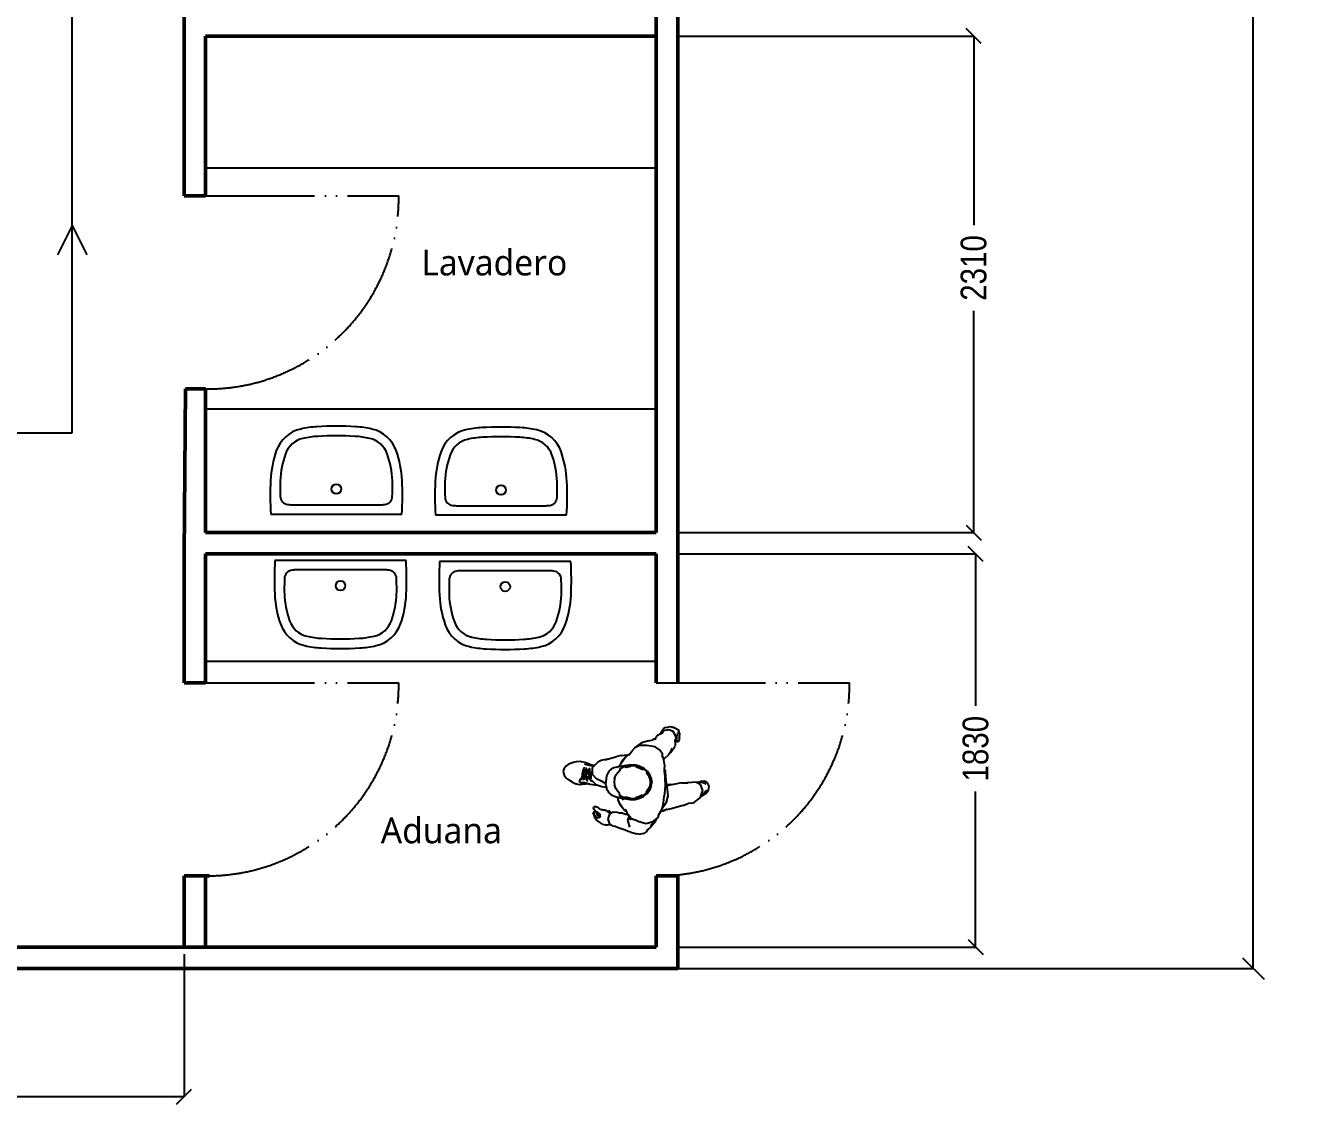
# Model space of a CAD drawing. Header units: millimetres. Extents: x -9564 to 100156, y -26854 to 24346.
# Drawn here: x 69926 to 75844, y -26268 to -21196 of the extents above; entities that cross this region are included whole.
import ezdxf

# ---------------------------------------------------------------- set-up
doc = ezdxf.new("R2010")
doc.units = ezdxf.units.MM
doc.header["$LTSCALE"] = 100
doc.linetypes.add('DIVIDEX2', pattern=[6.604, 5.08, -0.508, 0, -0.508, 0, -0.508])
for name, color, linetype in [('Cotas secundarias', 41, 'Continuous'), ('Flujo proceso', 4, 'Continuous'), ('Muebles', 112, 'Continuous'), ('Personal', 171, 'Continuous'), ('Puertas', 43, 'DIVIDEX2'), ('rotulo', 211, 'Continuous')]:
    doc.layers.add(name, color=color, linetype=linetype)
doc.layers.add('Paredes', color=7, linetype='Continuous', lineweight=50)
doc.styles.add('OpenSans', font='OpenSans-Regular.ttf')
doc.styles.add('OpenSansCondensed-Light', font='OpenSansCondensed-Light.ttf')
doc.dimstyles.new('Cotas Mateo', dxfattribs={"dimtxt": 120, "dimasz": 70, "dimexe": 0.375, "dimexo": 0.125, "dimgap": 0.1, "dimtad": 1, "dimdec": 0, "dimzin": 12, "dimdsep": 46, "dimtxsty": 'OpenSansCondensed-Light', "dimblk": 'OBLIQUE', "dimcen": 2.5, "dimazin": 3, "dimtfac": 0.5, "dimtdec": 0, "dimtmove": 2, "dimatfit": 3, "dimarcsym": 0})
doc.dimstyles.new('Cotas Mateo 2', dxfattribs={"dimtxt": 300, "dimasz": 100, "dimexe": 0.375, "dimexo": 0.125, "dimgap": 0.1, "dimtad": 1, "dimzin": 12, "dimdsep": 46, "dimtxsty": 'OpenSansCondensed-Light', "dimblk": 'OBLIQUE', "dimcen": 2.5, "dimazin": 3, "dimtfac": 0.5, "dimtmove": 2, "dimatfit": 3, "dimarcsym": 0})

# ---------------------------------------------------------------- blocks, each defined once
blk = doc.blocks.new('_OBLIQUE')
at = {"color": 0, "linetype": 'ByBlock'}
blk.add_line((-0.5, -0.5), (0.5, 0.5), dxfattribs=at)
blk = doc.blocks.new('*D140')
at = {"layer": 'Cotas secundarias', "color": 0, "lineweight": -2, "transparency": 16777216}
for p, q in [((72965.6, 147.6), (75647.2, 147.6)), ((75646.8, 147.6), (75646.8, -11509.1)), ((75646.8, -25591.4), (75646.8, -12852.2)), ((72965.6, -25591.4), (75647.2, -25591.4))]:
    blk.add_line(p, q, dxfattribs=at)
at = {"layer": 'Defpoints', "color": 0, "transparency": 16777216}
for p in [(72965.5, 147.6), (72965.5, -25591.4), (75646.8, -25591.4)]:
    blk.add_point(p, dxfattribs=at)
at = {"layer": 'Cotas secundarias', "color": 0, "lineweight": -2, "transparency": 16777216, "xscale": 100, "yscale": 100, "zscale": 100}
for p, rotation in [((75646.8, 147.6), 90), ((75646.8, -25591.4), 270)]:
    blk.add_blockref('_OBLIQUE', p, dxfattribs=dict(at, rotation=rotation))
at = {"layer": 'Cotas secundarias', "color": 0, "transparency": 16777216, "insert": (75646.8, -12180.7), "char_height": 300, "attachment_point": 5, "rotation": 90, "style": 'OpenSansCondensed-Light'}
blk.add_mtext('25738', dxfattribs=at)
blk = doc.blocks.new('*D144')
at = {"layer": 'Cotas secundarias', "color": 0, "lineweight": -2, "transparency": 16777216}
for p, q in [((72965.6, -23659.8), (74353.3, -23659.8)), ((74353, -23659.8), (74353, -24367.2)), ((74353, -25491.4), (74353, -24767.4)), ((72965.6, -25491.4), (74353.3, -25491.4))]:
    blk.add_line(p, q, dxfattribs=at)
at = {"layer": 'Defpoints', "color": 0, "transparency": 16777216}
for p in [(72965.5, -23659.8), (74353, -23659.8), (72965.5, -25491.4)]:
    blk.add_point(p, dxfattribs=at)
at = {"layer": 'Cotas secundarias', "color": 0, "lineweight": -2, "transparency": 16777216, "xscale": 70, "yscale": 70, "zscale": 70}
for p, rotation in [((74353, -23659.8), 90), ((74353, -25491.4), 270)]:
    blk.add_blockref('_OBLIQUE', p, dxfattribs=dict(at, rotation=rotation))
at = {"layer": 'Cotas secundarias', "color": 0, "transparency": 16777216, "insert": (74353, -24567.3), "char_height": 120, "attachment_point": 5, "rotation": 90, "style": 'OpenSansCondensed-Light'}
blk.add_mtext('1830', dxfattribs=at)
blk = doc.blocks.new('*D145')
at = {"layer": 'Cotas secundarias', "color": 0, "lineweight": -2, "transparency": 16777216}
for p, q in [((72965.6, -21246.4), (74344.5, -21246.4)), ((74344.2, -21246.4), (74344.2, -22126.8)), ((74344.2, -23559.8), (74344.2, -22527)), ((72965.6, -23559.8), (74344.5, -23559.8))]:
    blk.add_line(p, q, dxfattribs=at)
at = {"layer": 'Defpoints', "color": 0, "transparency": 16777216}
for p in [(72965.5, -21246.4), (74344.2, -21246.4), (72965.5, -23559.8)]:
    blk.add_point(p, dxfattribs=at)
at = {"layer": 'Cotas secundarias', "color": 0, "lineweight": -2, "transparency": 16777216, "xscale": 70, "yscale": 70, "zscale": 70}
for p, rotation in [((74344.2, -21246.4), 90), ((74344.2, -23559.8), 270)]:
    blk.add_blockref('_OBLIQUE', p, dxfattribs=dict(at, rotation=rotation))
at = {"layer": 'Cotas secundarias', "color": 0, "transparency": 16777216, "insert": (74344.2, -22326.9), "char_height": 120, "attachment_point": 5, "rotation": 90, "style": 'OpenSansCondensed-Light'}
blk.add_mtext('2310', dxfattribs=at)
blk = doc.blocks.new('*D159')
at = {"layer": 'Cotas secundarias', "color": 0, "lineweight": -2, "transparency": 16777216}
for p, q in [((64053.1, -25524.4), (64053.1, -26189.4)), ((70665.5, -25524.4), (70665.5, -26189.4)), ((64053.1, -26189.1), (67068.3, -26189.1)), ((70665.5, -26189.1), (67468.5, -26189.1))]:
    blk.add_line(p, q, dxfattribs=at)
at = {"layer": 'Defpoints', "color": 0, "transparency": 16777216}
for p in [(64053.1, -25524.3), (70665.5, -25524.3), (70665.5, -26189.1)]:
    blk.add_point(p, dxfattribs=at)
at = {"layer": 'Cotas secundarias', "color": 0, "lineweight": -2, "transparency": 16777216, "xscale": 70, "yscale": 70, "zscale": 70, "rotation": 180}
blk.add_blockref('_OBLIQUE', (64053.1, -26189.1), dxfattribs=at)
at = {"layer": 'Cotas secundarias', "color": 0, "lineweight": -2, "transparency": 16777216, "xscale": 70, "yscale": 70, "zscale": 70}
blk.add_blockref('_OBLIQUE', (70665.5, -26189.1), dxfattribs=at)
at = {"layer": 'Cotas secundarias', "color": 0, "transparency": 16777216, "insert": (67268.4, -26189.1), "char_height": 120, "attachment_point": 5, "style": 'OpenSansCondensed-Light'}
blk.add_mtext('6612', dxfattribs=at)

msp = doc.modelspace()

# ---------------------------------------------------------------- linework, layer by layer
at = {"layer": 'Flujo proceso'}
for p, q in [((70144.622, -23095.54), (70144.622, -18398.855)), ((70144.196, -22129.411), (70075.834, -22266.135)), ((70144.196, -22129.411), (70212.558, -22266.135)), ((66418.903, -23095.54), (70144.622, -23095.54))]:
    msp.add_line(p, q, dxfattribs=at)
at = {"layer": 'Muebles'}
for p, q in [((70765.508, -21860.313), (72865.508, -21860.313)), ((70765.508, -22983.635), (72865.508, -22983.635)), ((71172.86, -23430.421), (71576.569, -23430.421)), ((71069.183, -23473.674), (71680.246, -23473.674)), ((71836.684, -23478.056), (72447.747, -23478.056)), ((71940.361, -23434.802), (72344.07, -23434.802)), ((71699.72, -23690.668), (71088.658, -23690.668)), ((72467.222, -23695.049), (71856.159, -23695.049)), ((71596.043, -23733.921), (71192.335, -23733.921)), ((72363.545, -23738.303), (71959.836, -23738.303)), ((70765.508, -24158.766), (72865.508, -24158.766))]:
    msp.add_line(p, q, dxfattribs=at)
for centre in [(71374.714, -23357.119), (72142.215, -23361.501), (71394.189, -23807.223), (72161.69, -23811.604)]:
    msp.add_circle(centre, 22.479, dxfattribs=at)
for centre, radius, start, end in [((71242.771, -23230.062), 156.377, 102.5571298, 160.65938), ((71315.018, -23554.415), 488.679, 93.5017823, 102.5571298), ((71374.714, -24529.949), 1466.037, 86.4982177, 93.5017823), ((71434.411, -23554.415), 488.679, 77.4428702, 86.4982177), ((71506.658, -23230.062), 156.377, 19.34062, 77.4428702), ((72082.519, -23558.797), 488.679, 93.5017823, 102.5571298), ((72142.215, -24534.331), 1466.037, 86.4982177, 93.5017823), ((72201.912, -23558.797), 488.679, 77.4428702, 86.4982177), ((71242.771, -23230.062), 111.419, 102.5571298, 160.65938), ((71315.018, -23554.415), 443.721, 93.5017823, 102.5571298), ((71374.714, -24529.949), 1421.079, 86.4982177, 93.5017823), ((71434.411, -23554.415), 443.721, 77.4428702, 86.4982177), ((71506.658, -23230.062), 111.419, 19.34062, 77.4428702), ((72010.272, -23234.444), 156.377, 102.5571298, 160.65938), ((72010.272, -23234.444), 111.419, 102.5571298, 160.65938), ((72082.519, -23558.797), 443.721, 93.5017823, 102.5571298), ((72142.215, -24534.331), 1421.079, 86.4982177, 93.5017823), ((72201.912, -23558.797), 443.721, 77.4428702, 86.4982177), ((72274.159, -23234.444), 111.419, 19.34062, 77.4428702), ((72274.159, -23234.444), 156.377, 19.34062, 77.4428702), ((71556.32, -23340.115), 488.679, 160.6593797, 177.3069639), ((71556.32, -23340.115), 443.721, 160.6593797, 177.3069639), ((71193.109, -23340.115), 443.721, 2.6930361, 19.3406203), ((71193.109, -23340.115), 488.679, 2.6930361, 19.3406203), ((72323.821, -23344.497), 488.679, 160.6593797, 177.3069639), ((71960.61, -23344.497), 488.679, 2.6930361, 19.3406203), ((72323.821, -23344.497), 443.721, 160.6593797, 177.3069639), ((71960.61, -23344.497), 443.721, 2.6930361, 19.3406203), ((72532.599, -23386.036), 1466.037, 177.3069639, 183.4270957), ((72533.994, -23341.539), 1421.079, 179.1020014, 181.9766238), ((70215.435, -23341.539), 1421.079, 358.0233762, 0.8979986), ((70216.83, -23386.036), 1466.037, 356.5729043, 2.6930361), ((73300.1, -23390.418), 1466.037, 177.3069639, 183.4270957), ((73301.495, -23345.92), 1421.079, 179.1020014, 181.9766238), ((70982.936, -23345.92), 1421.079, 358.0233762, 0.8979986), ((70984.331, -23390.418), 1466.037, 356.5729043, 2.6930361), ((71152.854, -23390.349), 39.094, 180.3005431, 264.4062832), ((71172.86, -23186.081), 244.34, 264.4062832, 269.9999998), ((71576.569, -23186.081), 244.34, 270.0000002, 275.5937168), ((71596.575, -23390.349), 39.094, 275.5937168, 359.6994569), ((71920.355, -23394.731), 39.094, 180.3005431, 264.4062832), ((72364.076, -23394.731), 39.094, 275.5937168, 359.6994569), ((71940.361, -23190.463), 244.34, 264.4062832, 269.9999998), ((72344.07, -23190.463), 244.34, 270.0000002, 275.5937168), ((72552.073, -23778.305), 1466.037, 176.5729043, 182.6930361), ((70236.305, -23778.305), 1466.037, 357.3069639, 3.4270957), ((73319.575, -23782.687), 1466.037, 176.5729043, 182.6930361), ((71003.806, -23782.687), 1466.037, 357.3069639, 3.4270957), ((72553.468, -23822.803), 1421.079, 178.0233762, 180.8979986), ((71172.329, -23773.993), 39.094, 95.5937168, 179.6994569), ((71192.335, -23978.26), 244.34, 90.0000002, 95.5937168), ((71596.043, -23978.26), 244.34, 84.4062832, 89.9999998), ((71616.049, -23773.993), 39.094, 0.3005431, 84.4062832), ((70234.91, -23822.803), 1421.079, 359.1020014, 1.9766238), ((73320.97, -23827.185), 1421.079, 178.0233762, 180.8979986), ((71939.83, -23778.374), 39.094, 95.5937168, 179.6994569), ((71959.836, -23982.642), 244.34, 90.0000002, 95.5937168), ((72363.545, -23982.642), 244.34, 84.4062832, 89.9999998), ((72383.551, -23778.374), 39.094, 0.3005431, 84.4062832), ((71002.411, -23827.185), 1421.079, 359.1020014, 1.9766238), ((71575.794, -23824.227), 488.679, 182.6930361, 199.3406203), ((71575.794, -23824.227), 443.721, 182.6930361, 199.3406203), ((71212.584, -23824.227), 443.721, 340.6593797, 357.3069639), ((71212.584, -23824.227), 488.679, 340.6593797, 357.3069639), ((72343.296, -23828.608), 488.679, 182.6930361, 199.3406203), ((72343.296, -23828.608), 443.721, 182.6930361, 199.3406203), ((71980.085, -23828.608), 443.721, 340.6593797, 357.3069639), ((71980.085, -23828.608), 488.679, 340.6593797, 357.3069639), ((71262.246, -23934.279), 156.377, 199.34062, 257.4428702), ((71262.246, -23934.279), 111.419, 199.34062, 257.4428702), ((71526.132, -23934.279), 111.419, 282.5571298, 340.65938), ((71526.132, -23934.279), 156.377, 282.5571298, 340.65938), ((72029.747, -23938.661), 156.377, 199.34062, 257.4428702), ((72029.747, -23938.661), 111.419, 199.34062, 257.4428702), ((72293.634, -23938.661), 111.419, 282.5571298, 340.65938), ((72293.634, -23938.661), 156.377, 282.5571298, 340.65938), ((71334.492, -23609.926), 443.721, 257.4428702, 266.4982177), ((71394.189, -22634.393), 1421.079, 266.4982177, 273.5017823), ((71453.886, -23609.926), 443.721, 273.5017823, 282.5571298), ((72101.994, -23614.308), 443.721, 257.4428702, 266.4982177), ((72161.69, -22638.774), 1421.079, 266.4982177, 273.5017823), ((72221.387, -23614.308), 443.721, 273.5017823, 282.5571298), ((71334.492, -23609.926), 488.679, 257.4428702, 266.4982177), ((71394.189, -22634.393), 1466.037, 266.4982177, 273.5017823), ((71453.886, -23609.926), 488.679, 273.5017823, 282.5571298), ((72101.994, -23614.308), 488.679, 257.4428702, 266.4982177), ((72161.69, -22638.774), 1466.037, 266.4982177, 273.5017823), ((72221.387, -23614.308), 488.679, 273.5017823, 282.5571298)]:
    msp.add_arc(centre, radius, start, end, dxfattribs=at)
at = {"layer": 'Paredes'}
for p, q in [((72965.508, -852.445), (72965.508, -23659.773)), ((72865.508, -952.445), (72865.508, -23559.773)), ((70665.508, -20778.352), (70665.508, -21990.761)), ((72865.508, -21217.991), (72865.508, -23559.773)), ((70765.508, -21246.369), (70765.508, -21990.761)), ((70765.508, -21246.369), (72865.508, -21246.369)), ((70765.508, -21990.761), (70665.508, -21990.761)), ((70665.508, -23659.773), (70672.067, -22890.761)), ((70765.508, -22890.761), (70672.067, -22890.761)), ((70765.508, -22890.761), (70765.508, -23559.773)), ((70765.508, -23559.773), (72865.508, -23559.773)), ((72865.508, -23559.773), (70765.508, -23559.773)), ((70665.508, -23659.773), (70665.508, -24259.773)), ((70765.508, -23659.773), (72865.508, -23659.773)), ((70765.508, -23659.773), (70765.508, -24259.773)), ((72865.508, -23659.773), (72865.508, -24259.773)), ((72865.508, -23659.773), (72865.508, -24259.773)), ((72965.508, -24259.773), (72965.508, -23659.773)), ((70665.508, -24259.773), (70765.508, -24259.773)), ((70665.508, -25159.773), (70665.508, -25491.411)), ((70665.508, -25159.773), (70774.34, -25159.817)), ((70783.172, -25159.773), (70765.508, -25159.773)), ((70765.508, -25159.773), (70765.508, -25491.411)), ((72865.508, -25159.773), (72965.508, -25159.773)), ((72865.508, -25159.773), (72865.508, -25491.411)), ((72965.508, -25491.411), (72965.508, -25159.773)), ((63853.09, -25491.411), (72865.508, -25491.411)), ((72965.508, -25491.411), (72965.508, -25591.411)), ((51868.21, -25591.411), (72965.508, -25591.411))]:
    msp.add_line(p, q, dxfattribs=at)
at = {"layer": 'Personal'}
for p, q in [((72885.144, -24497.304), (72883.3, -24499.679)), ((72899.429, -24483.195), (72884.152, -24499.449)), ((72885.144, -24497.304), (72890.565, -24486.583)), ((72887.05, -24494.199), (72885.144, -24497.304)), ((72891.796, -24494.728), (72886.033, -24498.94)), ((72892.108, -24485.924), (72887.05, -24494.199)), ((72896.556, -24479.291), (72890.565, -24486.583)), ((72896.005, -24491.467), (72891.796, -24494.728)), ((72897.232, -24490.052), (72896.005, -24491.467)), ((72896.556, -24479.291), (72897.614, -24478.062)), ((72898.678, -24489.53), (72897.232, -24490.052)), ((72905.621, -24469.186), (72897.614, -24478.062)), ((72923.286, -24479.471), (72899.429, -24483.195)), ((72905.621, -24469.186), (72917.401, -24466.247)), ((72917.401, -24466.247), (72928.377, -24464.381)), ((72943.798, -24487.773), (72923.286, -24479.471)), ((72928.377, -24464.381), (72933.9, -24465.625)), ((72937.866, -24467.074), (72933.9, -24465.625)), ((72937.866, -24467.074), (72946.143, -24467.283)), ((72955.114, -24505.6), (72943.798, -24487.773)), ((72946.143, -24467.283), (72953.715, -24471.14)), ((72953.715, -24471.14), (72960.267, -24476.366)), ((72964.295, -24478.031), (72960.267, -24476.366)), ((72961.935, -24504.235), (72964.954, -24497.867)), ((72964.295, -24478.031), (72969.182, -24481.439)), ((72970.388, -24487.762), (72964.954, -24497.867)), ((72970.388, -24487.762), (72969.182, -24481.439)), ((72969.182, -24481.439), (72970.188, -24484.019)), ((72971.709, -24490.882), (72970.188, -24484.019)), ((72970.388, -24487.762), (72970.735, -24490.391)), ((72973.473, -24494.602), (72971.709, -24490.882)), ((72973.473, -24494.602), (72974.188, -24498.415)), ((72765.946, -24562.594), (72793.89, -24542.672)), ((72787.62, -24552.721), (72765.946, -24562.594)), ((72820.619, -24551.994), (72787.62, -24552.721)), ((72802.491, -24539.02), (72793.89, -24542.672)), ((72828.663, -24530.684), (72802.491, -24539.02)), ((72859.549, -24558.43), (72820.619, -24551.994)), ((72828.663, -24530.684), (72836.334, -24529.003)), ((72836.334, -24529.003), (72849.414, -24526.465)), ((72849.781, -24526.346), (72849.414, -24526.465)), ((72862.497, -24522.24), (72849.781, -24526.346)), ((72850.037, -24526.211), (72849.781, -24526.346)), ((72856.029, -24522.672), (72850.037, -24526.211)), ((72861.061, -24517.443), (72856.029, -24522.672)), ((72866.273, -24508.906), (72861.061, -24517.443)), ((72871.866, -24503.465), (72866.273, -24508.906)), ((72879.602, -24500.679), (72871.866, -24503.465)), ((72883.3, -24499.679), (72879.602, -24500.679)), ((72884.152, -24499.449), (72883.3, -24499.679)), ((72886.033, -24498.94), (72884.152, -24499.449)), ((72953.348, -24551.1), (72951.551, -24557.547)), ((72952.261, -24526.652), (72952.266, -24529.863)), ((72952.266, -24529.863), (72952.608, -24528.86)), ((72952.266, -24529.863), (72952.268, -24531.475)), ((72952.801, -24530.068), (72952.268, -24531.475)), ((72952.268, -24531.475), (72952.269, -24532.775)), ((72952.269, -24532.775), (72952.952, -24538.752)), ((72952.512, -24529.031), (72952.608, -24528.86)), ((72952.608, -24528.86), (72954.159, -24524.324)), ((72952.952, -24538.752), (72952.78, -24546.24)), ((72952.78, -24546.24), (72953.348, -24551.1)), ((72952.801, -24530.068), (72956.289, -24524.631)), ((72954.61, -24525.298), (72952.801, -24530.068)), ((72954.61, -24525.298), (72954.159, -24524.324)), ((72956.289, -24524.631), (72954.61, -24525.298)), ((72955.114, -24505.6), (72955.51, -24512.005)), ((72955.51, -24512.005), (72957.228, -24509.848)), ((72955.51, -24512.005), (72956.066, -24521.021)), ((72956.335, -24520.808), (72956.066, -24521.021)), ((72956.066, -24521.021), (72956.289, -24524.631)), ((72956.335, -24520.808), (72958.547, -24517.633)), ((72957.228, -24509.848), (72958.531, -24508.294)), ((72958.531, -24508.294), (72960.084, -24506.442)), ((72958.531, -24508.294), (72958.768, -24509.514)), ((72959.125, -24514.988), (72958.547, -24517.633)), ((72958.768, -24509.514), (72959.125, -24514.988)), ((72958.983, -24523.914), (72958.907, -24528.098)), ((72958.907, -24528.098), (72959.001, -24530.717)), ((72958.907, -24528.098), (72959.001, -24528.455)), ((72959.638, -24517.074), (72958.983, -24523.914)), ((72959.001, -24530.717), (72959.804, -24533.001)), ((72959.803, -24514.745), (72959.638, -24517.074)), ((72959.837, -24511.501), (72959.803, -24514.745)), ((72962.808, -24535.02), (72959.804, -24533.001)), ((72960.084, -24506.442), (72959.837, -24511.501)), ((72959.837, -24511.501), (72959.891, -24515.31)), ((72960.427, -24517.529), (72959.891, -24515.31)), ((72960.084, -24506.442), (72961.935, -24504.235)), ((72965.652, -24535.406), (72962.808, -24535.02)), ((72967.834, -24534.748), (72965.652, -24535.406)), ((72969.872, -24532.317), (72967.834, -24534.748)), ((72969.872, -24532.317), (72971.135, -24528.281)), ((72971.537, -24525.738), (72971.135, -24528.281)), ((72972.405, -24519.422), (72971.537, -24525.738)), ((72972.405, -24519.422), (72972.895, -24514.7)), ((72972.792, -24514.858), (72972.871, -24514.014)), ((72972.871, -24514.014), (72973.507, -24507.235)), ((72972.871, -24514.014), (72972.895, -24514.7)), ((72973.507, -24507.235), (72973.82, -24503.44)), ((72974.188, -24498.415), (72973.82, -24503.44)), ((72608.653, -24620.753), (72648.622, -24612.16)), ((72625.615, -24618.581), (72648.622, -24612.16)), ((72648.622, -24612.16), (72681.294, -24603.042)), ((72703.579, -24598.863), (72681.294, -24603.042)), ((72715.159, -24615.273), (72701.386, -24636.67)), ((72723.1, -24605.85), (72703.034, -24627.685)), ((72703.579, -24598.863), (72727.509, -24596.25)), ((72726.943, -24603.441), (72715.159, -24615.273)), ((72723.1, -24605.85), (72715.159, -24615.273)), ((72726.943, -24603.441), (72723.1, -24605.85)), ((72733.994, -24596.361), (72726.943, -24603.441)), ((72727.509, -24596.25), (72733.994, -24596.361)), ((72736.165, -24594.181), (72733.994, -24596.361)), ((72736.165, -24594.181), (72742.268, -24590.909)), ((72737.823, -24596.902), (72742.268, -24590.909)), ((72742.268, -24590.909), (72753, -24576.443)), ((72753, -24576.443), (72765.946, -24562.594)), ((72880.822, -24572.397), (72859.549, -24558.43)), ((72891.873, -24587.073), (72880.822, -24572.397)), ((72891.873, -24587.073), (72893.252, -24588.967)), ((72893.252, -24588.967), (72893.41, -24598.277)), ((72895.075, -24607.369), (72893.41, -24598.277)), ((72895.075, -24607.369), (72899.623, -24617.872)), ((72924.339, -24594.939), (72899.623, -24617.872)), ((72929.569, -24585.131), (72924.339, -24594.939)), ((72929.715, -24584.803), (72929.569, -24585.131)), ((72934.849, -24573.275), (72929.715, -24584.803)), ((72929.715, -24584.803), (72932.771, -24582.608)), ((72932.771, -24582.608), (72938.286, -24577.67)), ((72939.828, -24566.936), (72934.849, -24573.275)), ((72938.286, -24577.67), (72951.551, -24557.547)), ((72434.974, -24662.325), (72432.194, -24671.181)), ((72432.194, -24671.181), (72432.359, -24680.344)), ((72444.053, -24648.264), (72434.974, -24662.325)), ((72460.981, -24636.408), (72444.053, -24648.264)), ((72460.981, -24636.408), (72476.836, -24631.365)), ((72492.779, -24628.211), (72476.836, -24631.365)), ((72511.827, -24627.492), (72492.779, -24628.211)), ((72517.875, -24629.003), (72511.827, -24627.492)), ((72517.875, -24629.003), (72514.917, -24628.32)), ((72532.081, -24632.286), (72517.875, -24629.003)), ((72525.28, -24664.697), (72520.38, -24682.823)), ((72527.842, -24665.813), (72523.252, -24683.104)), ((72529.146, -24654.821), (72525.28, -24664.697)), ((72526.55, -24686.393), (72527.66, -24673.592)), ((72527.66, -24673.592), (72528.789, -24665.429)), ((72529.951, -24660.517), (72527.842, -24665.813)), ((72529.903, -24653.356), (72529.146, -24654.821)), ((72533.959, -24668.797), (72529.505, -24677.914)), ((72529.837, -24674.384), (72529.505, -24677.914)), ((72529.837, -24674.384), (72530.389, -24671.383)), ((72535.861, -24670.386), (72530.61, -24680.394)), ((72531.264, -24636.993), (72551.664, -24644.174)), ((72553.737, -24639.285), (72532.081, -24632.286)), ((72540.287, -24658.699), (72533.959, -24668.797)), ((72542.113, -24660.734), (72535.861, -24670.386)), ((72541.259, -24663.979), (72537.286, -24676.274)), ((72545.975, -24672.076), (72539.808, -24681.141)), ((72541.555, -24657.255), (72540.287, -24658.699)), ((72548.883, -24673.567), (72540.328, -24685.442)), ((72541.553, -24673.318), (72540.465, -24676.973)), ((72541.259, -24663.979), (72541.488, -24663.246)), ((72542.113, -24660.734), (72542.482, -24660.37)), ((72543.207, -24667.765), (72542.233, -24671.036)), ((72554.501, -24661.176), (72545.975, -24672.076)), ((72553.585, -24667.871), (72548.883, -24673.567)), ((72571.837, -24649.978), (72551.664, -24644.174)), ((72553.585, -24667.871), (72552.111, -24676.294)), ((72572.119, -24649.715), (72553.234, -24643.358)), ((72557.058, -24663.662), (72553.585, -24667.871)), ((72553.737, -24639.285), (72571.09, -24644.592)), ((72556.627, -24659.977), (72554.501, -24661.176)), ((72556.642, -24675.616), (72556.407, -24677.405)), ((72557.058, -24663.662), (72558.448, -24662.923)), ((72567.793, -24670.768), (72562.261, -24676.633)), ((72567.685, -24676.29), (72567.793, -24670.768)), ((72567.793, -24670.768), (72568.014, -24659.538)), ((72568.014, -24659.538), (72569.682, -24651.992)), ((72571.837, -24649.978), (72569.682, -24651.992)), ((72571.09, -24644.592), (72575.683, -24646.385)), ((72572.119, -24649.715), (72571.837, -24649.978)), ((72575.527, -24646.531), (72572.119, -24649.715)), ((72575.288, -24646.443), (72575.527, -24646.531)), ((72575.683, -24646.385), (72575.527, -24646.531)), ((72596.163, -24627.25), (72575.683, -24646.385)), ((72596.163, -24627.25), (72608.653, -24620.753)), ((72646.553, -24670.782), (72639.038, -24681.742)), ((72655.44, -24662.923), (72646.553, -24670.782)), ((72667.64, -24656.801), (72655.44, -24662.923)), ((72682.265, -24653.096), (72667.64, -24656.801)), ((72682.265, -24653.096), (72682.688, -24652.998)), ((72688.509, -24651.842), (72682.688, -24652.998)), ((72697.597, -24667.073), (72687.069, -24677.483)), ((72692.385, -24651.064), (72688.509, -24651.842)), ((72703.034, -24627.685), (72692.385, -24651.064)), ((72693.703, -24650.8), (72692.385, -24651.064)), ((72717.125, -24646.719), (72693.703, -24650.8)), ((72695.741, -24660.295), (72697.545, -24658.895)), ((72695.741, -24660.295), (72697.597, -24667.073)), ((72697.545, -24658.895), (72715.985, -24649.587)), ((72715.985, -24649.587), (72717.735, -24650.646)), ((72747.103, -24642.628), (72717.125, -24646.719)), ((72717.735, -24650.646), (72717.689, -24650.666)), ((72717.735, -24650.646), (72724.082, -24654.718)), ((72724.082, -24654.718), (72721.97, -24655.128)), ((72744.935, -24650.666), (72724.082, -24654.718)), ((72744.935, -24650.666), (72747.073, -24646.416)), ((72747.073, -24646.416), (72748.002, -24646.017)), ((72770.25, -24644.128), (72747.103, -24642.628)), ((72748.002, -24646.017), (72768.732, -24646.934)), ((72768.732, -24646.934), (72769.68, -24647.733)), ((72769.68, -24647.733), (72771.067, -24651.548)), ((72789.281, -24649.58), (72770.25, -24644.128)), ((72771.067, -24651.548), (72786.308, -24656.566)), ((72786.308, -24656.566), (72801.94, -24664.139)), ((72808.217, -24659.468), (72789.281, -24649.58)), ((72806.561, -24661.945), (72801.94, -24664.139)), ((72806.561, -24661.945), (72808.036, -24662.737)), ((72808.036, -24662.737), (72822.205, -24675.436)), ((72824.684, -24673.601), (72808.217, -24659.468)), ((72820.47, -24679.493), (72822.205, -24675.436)), ((72835.679, -24688.824), (72824.684, -24673.601)), ((72899.623, -24617.872), (72900.097, -24618.966)), ((72904.473, -24647.679), (72900.097, -24618.966)), ((72903.641, -24676.436), (72904.083, -24661.152)), ((72904.083, -24661.152), (72904.473, -24647.679)), ((72908.046, -24670.557), (72904.083, -24661.152)), ((72910.364, -24700.58), (72908.046, -24670.557)), ((72432.359, -24680.344), (72436.523, -24690.824)), ((72436.523, -24690.824), (72444.89, -24704.201)), ((72444.89, -24704.201), (72460.052, -24714.178)), ((72475.177, -24723.206), (72460.052, -24714.178)), ((72475.177, -24723.206), (72490.588, -24730.975)), ((72493.21, -24731.902), (72490.588, -24730.975)), ((72508.909, -24734.932), (72493.21, -24731.902)), ((72508.256, -24722.207), (72510.682, -24711.256)), ((72512.166, -24726.617), (72508.256, -24722.207)), ((72533.284, -24732.217), (72508.909, -24734.932)), ((72513.472, -24704.503), (72510.682, -24711.256)), ((72531.89, -24726.906), (72512.166, -24726.617)), ((72513.472, -24704.503), (72517.612, -24705.097)), ((72516.785, -24711.98), (72516.343, -24714.332)), ((72516.343, -24714.332), (72516.576, -24714.388)), ((72517.612, -24705.097), (72516.785, -24711.98)), ((72518.121, -24700.865), (72517.612, -24705.097)), ((72520.38, -24682.823), (72518.121, -24700.865)), ((72520.401, -24705.248), (72527.676, -24705.442)), ((72521.198, -24700.686), (72520.664, -24704.462)), ((72523.252, -24683.104), (72521.198, -24700.686)), ((72523.399, -24700.844), (72522.888, -24702.536)), ((72525.948, -24690.634), (72523.399, -24700.844)), ((72526.605, -24687.945), (72525.948, -24690.634)), ((72526.55, -24686.393), (72526.605, -24687.945)), ((72526.605, -24687.945), (72526.835, -24694.438)), ((72526.835, -24694.438), (72526.997, -24699.034)), ((72526.997, -24699.034), (72527.676, -24705.442)), ((72527.676, -24705.442), (72528.321, -24711.539)), ((72528.321, -24711.539), (72529.026, -24714.254)), ((72529.033, -24682.925), (72528.745, -24685.99)), ((72528.745, -24685.99), (72528.785, -24686.803)), ((72528.785, -24686.803), (72529.347, -24698.124)), ((72529.505, -24677.914), (72529.148, -24678.645)), ((72529.347, -24698.124), (72530.156, -24705.244)), ((72530.156, -24705.422), (72538.052, -24705.117)), ((72530.396, -24707.349), (72530.671, -24709.77)), ((72530.591, -24680.465), (72530.61, -24680.394)), ((72530.671, -24709.77), (72530.709, -24709.919)), ((72547.434, -24730.688), (72531.89, -24726.906)), ((72533.33, -24696.015), (72532.015, -24701.803)), ((72533.148, -24731.164), (72538.753, -24731.164)), ((72543.509, -24731.599), (72533.284, -24732.217)), ((72535.516, -24689.942), (72533.33, -24696.015)), ((72538.753, -24731.164), (72533.433, -24730.677)), ((72537.286, -24676.274), (72535.347, -24688.57)), ((72535.516, -24689.942), (72535.347, -24688.57)), ((72536.251, -24695.907), (72535.516, -24689.942)), ((72536.234, -24695.951), (72536.024, -24696.74)), ((72536.234, -24695.951), (72536.251, -24695.907)), ((72536.851, -24700.78), (72536.234, -24695.951)), ((72536.851, -24700.78), (72538.052, -24705.117)), ((72538.052, -24705.117), (72540.419, -24713.668)), ((72538.769, -24687.737), (72538.672, -24688.354)), ((72538.798, -24689.368), (72538.672, -24688.354)), ((72539.808, -24681.141), (72538.692, -24682.782)), ((72543.509, -24731.599), (72538.753, -24731.164)), ((72538.798, -24689.368), (72540.328, -24685.442)), ((72540.098, -24699.826), (72538.798, -24689.368)), ((72540.465, -24676.973), (72539.808, -24681.141)), ((72540.098, -24699.826), (72541.533, -24704.982)), ((72540.419, -24713.668), (72542.811, -24716.557)), ((72541.533, -24704.982), (72544.255, -24704.877)), ((72541.533, -24704.982), (72543.393, -24711.663)), ((72542.811, -24716.557), (72543.555, -24716.465)), ((72543.393, -24711.663), (72545.057, -24713.762)), ((72556.124, -24732.753), (72543.509, -24731.599)), ((72543.555, -24716.465), (72546.068, -24716.11)), ((72543.556, -24716.417), (72543.555, -24716.465)), ((72544.255, -24704.877), (72555.3, -24706.304)), ((72545.057, -24713.762), (72545.452, -24714.268)), ((72548.893, -24694.256), (72545.541, -24703.214)), ((72546.068, -24716.11), (72546.081, -24714.939)), ((72547.434, -24730.688), (72556.124, -24732.753)), ((72551.498, -24690.822), (72548.893, -24694.256)), ((72549.841, -24700.975), (72552.196, -24695.315)), ((72551.211, -24689.468), (72552.111, -24676.294)), ((72551.211, -24689.468), (72551.498, -24690.822)), ((72551.498, -24690.822), (72552.398, -24695.055)), ((72552.398, -24695.055), (72552.196, -24695.315)), ((72552.398, -24695.055), (72553.851, -24701.891)), ((72553.851, -24701.891), (72555.3, -24706.304)), ((72555.3, -24706.304), (72557.828, -24714.001)), ((72555.938, -24685.732), (72555.737, -24689.285)), ((72555.737, -24689.285), (72555.985, -24690.457)), ((72555.984, -24684.908), (72555.829, -24685.112)), ((72562.261, -24676.633), (72555.984, -24684.908)), ((72556.407, -24677.405), (72555.984, -24684.908)), ((72560.357, -24684.853), (72555.985, -24690.457)), ((72555.985, -24690.457), (72558.201, -24700.921)), ((72556.124, -24732.753), (72593.688, -24737.228)), ((72557.828, -24714.001), (72560.392, -24717.059)), ((72558.201, -24700.921), (72560.055, -24706.919)), ((72567.654, -24677.847), (72559.977, -24691.222)), ((72559.977, -24691.222), (72560.248, -24706.198)), ((72560.055, -24706.919), (72560.326, -24706.954)), ((72560.055, -24706.919), (72560.282, -24707.61)), ((72560.282, -24707.61), (72560.28, -24707.644)), ((72560.28, -24707.644), (72560.356, -24707.892)), ((72565.743, -24677.949), (72560.357, -24684.853)), ((72565.781, -24678.229), (72560.357, -24684.853)), ((72560.392, -24717.059), (72561.25, -24717.248)), ((72561.25, -24717.248), (72564.356, -24716.848)), ((72561.306, -24716.931), (72561.292, -24717.011)), ((72561.808, -24712.774), (72563.264, -24714.165)), ((72563.264, -24714.165), (72563.382, -24714.318)), ((72563.382, -24714.318), (72583.719, -24733.709)), ((72564.356, -24716.848), (72564.412, -24716.355)), ((72567.685, -24676.29), (72565.781, -24678.229)), ((72567.478, -24686.807), (72567.654, -24677.847)), ((72588.178, -24708.65), (72567.478, -24686.807)), ((72567.654, -24677.847), (72567.685, -24676.29)), ((72583.719, -24733.709), (72593.688, -24737.228)), ((72588.178, -24708.65), (72589.747, -24709.392)), ((72619.671, -24723.487), (72589.747, -24709.392)), ((72602.939, -24715.709), (72589.747, -24709.392)), ((72603.033, -24715.795), (72602.939, -24715.709)), ((72620.865, -24724.294), (72602.939, -24715.709)), ((72620.865, -24724.294), (72629.424, -24727.215)), ((72630.269, -24727.473), (72629.656, -24727.455)), ((72631.238, -24708.117), (72629.797, -24721.432)), ((72629.797, -24721.432), (72630.269, -24727.473)), ((72630.912, -24735.71), (72630.269, -24727.473)), ((72633.843, -24694.212), (72631.238, -24708.117)), ((72639.038, -24681.742), (72633.843, -24694.212)), ((72670.854, -24705.931), (72668.535, -24721.829)), ((72668.535, -24721.829), (72670.304, -24737.795)), ((72670.854, -24705.931), (72677.48, -24690.474)), ((72687.069, -24677.483), (72677.48, -24690.474)), ((72820.47, -24679.493), (72829.331, -24692.803)), ((72829.331, -24692.803), (72835.433, -24708.9)), ((72837.121, -24724.722), (72834.887, -24740.47)), ((72835.433, -24708.9), (72837.121, -24724.722)), ((72842.778, -24707.082), (72835.679, -24688.824)), ((72842.166, -24742.836), (72843.804, -24731.648)), ((72844.091, -24718.859), (72842.778, -24707.082)), ((72843.804, -24731.648), (72843.959, -24730.585)), ((72844.568, -24731.489), (72843.804, -24731.648)), ((72843.959, -24730.585), (72844.125, -24729.455)), ((72843.959, -24730.585), (72844.708, -24730.426)), ((72844.091, -24718.859), (72844.775, -24719.036)), ((72844.208, -24719.907), (72844.091, -24718.859)), ((72844.125, -24729.455), (72844.776, -24725.007)), ((72844.708, -24730.426), (72844.125, -24729.455)), ((72844.884, -24720.082), (72844.208, -24719.907)), ((72844.327, -24720.977), (72844.208, -24719.907)), ((72844.327, -24720.977), (72844.884, -24720.082)), ((72844.776, -24725.007), (72844.327, -24720.977)), ((72844.708, -24730.426), (72844.568, -24731.489)), ((72844.775, -24719.036), (72844.884, -24720.082)), ((72903.641, -24676.436), (72904.946, -24705.038)), ((72906.072, -24732.387), (72904.501, -24760.182)), ((72904.946, -24705.038), (72905.168, -24710.419)), ((72905.657, -24701.963), (72905.168, -24710.419)), ((72905.168, -24710.419), (72906.072, -24732.387)), ((72913.24, -24728.176), (72910.364, -24700.58)), ((72914.335, -24734.714), (72913.24, -24728.176)), ((72914.335, -24734.714), (72925.313, -24732.454)), ((72915.178, -24739.748), (72914.335, -24734.714)), ((72944.351, -24734.222), (72915.178, -24739.748)), ((72925.313, -24732.454), (72944.351, -24734.222)), ((72945.253, -24734.051), (72944.351, -24734.222)), ((72982.482, -24726.911), (72945.253, -24734.051)), ((72982.482, -24726.911), (73007.564, -24726.662)), ((73014.294, -24725.39), (73007.564, -24726.662)), ((73007.564, -24726.662), (73013.079, -24726.607)), ((73014.294, -24725.39), (73049.04, -24721.035)), ((73054.511, -24724.289), (73049.04, -24721.035)), ((73054.511, -24724.289), (73071.539, -24720.194)), ((73054.787, -24724.453), (73054.511, -24724.289)), ((73054.787, -24724.453), (73068.886, -24721.66)), ((73055.717, -24725.006), (73054.787, -24724.453)), ((73061.451, -24724.815), (73055.717, -24725.006)), ((73071.63, -24734.47), (73055.717, -24725.006)), ((73080.594, -24725.489), (73061.451, -24724.815)), ((73090.517, -24719.123), (73071.539, -24720.194)), ((73081.843, -24762.674), (73071.63, -24734.47)), ((73080.594, -24725.489), (73082.791, -24725.617)), ((73095.054, -24731.19), (73082.791, -24725.617)), ((73103.947, -24726.282), (73090.517, -24719.123)), ((73095.054, -24731.19), (73096.592, -24732.034)), ((73111.461, -24742.211), (73103.947, -24726.282)), ((72593.688, -24737.228), (72611.383, -24743.473)), ((72611.383, -24743.473), (72624.191, -24745.246)), ((72624.191, -24745.246), (72632.348, -24745.033)), ((72630.912, -24735.71), (72630.913, -24735.772)), ((72630.913, -24735.772), (72632.348, -24745.033)), ((72632.348, -24745.033), (72632.92, -24748.744)), ((72638.05, -24762.138), (72632.92, -24748.744)), ((72638.05, -24762.138), (72644.809, -24772.604)), ((72644.809, -24772.604), (72653.657, -24780.896)), ((72653.657, -24780.896), (72665.408, -24787.283)), ((72653.657, -24780.896), (72653.896, -24781.121)), ((72653.896, -24781.121), (72665.408, -24787.283)), ((72665.408, -24787.283), (72678.886, -24791.118)), ((72665.816, -24787.449), (72665.408, -24787.283)), ((72665.816, -24787.449), (72679.331, -24791.329)), ((72676.404, -24753.465), (72670.304, -24737.795)), ((72685.536, -24766.789), (72676.404, -24753.465)), ((72678.886, -24791.118), (72691.243, -24794.079)), ((72679.331, -24791.329), (72684.773, -24792.618)), ((72684.773, -24792.618), (72686.54, -24806.238)), ((72684.773, -24792.618), (72691.599, -24794.236)), ((72695.705, -24777.567), (72685.536, -24766.789)), ((72714.506, -24798.874), (72691.243, -24794.079)), ((72693.606, -24784.432), (72695.705, -24777.567)), ((72695.363, -24785.6), (72693.606, -24784.432)), ((72713.488, -24795.511), (72695.363, -24785.6)), ((72715.266, -24794.9), (72721.755, -24790.818)), ((72721.755, -24790.818), (72742.459, -24795.595)), ((72783.996, -24791.112), (72768.6, -24795.602)), ((72799.872, -24784.076), (72783.996, -24791.112)), ((72795.111, -24794.443), (72802.106, -24791.09)), ((72799.241, -24793.587), (72795.111, -24794.443)), ((72802.106, -24791.09), (72799.241, -24793.587)), ((72799.872, -24784.076), (72804.422, -24786.607)), ((72802.135, -24791.065), (72802.106, -24791.09)), ((72802.135, -24791.065), (72805.881, -24789.281)), ((72805.928, -24785.408), (72804.422, -24786.607)), ((72805.881, -24789.281), (72805.926, -24789.245)), ((72806.008, -24789.206), (72805.926, -24789.245)), ((72805.928, -24785.408), (72820.513, -24773.681)), ((72806.008, -24789.206), (72810.594, -24785.536)), ((72810.594, -24785.536), (72822.946, -24775.651)), ((72810.594, -24785.536), (72822.831, -24775.812)), ((72828.243, -24756.366), (72818.924, -24769.358)), ((72820.513, -24773.681), (72818.924, -24769.358)), ((72819.926, -24772.707), (72819.855, -24772.837)), ((72819.855, -24772.837), (72819.938, -24772.727)), ((72819.97, -24773.029), (72820.044, -24772.903)), ((72822.831, -24775.812), (72822.946, -24775.651)), ((72822.946, -24775.651), (72834.438, -24760.82)), ((72822.946, -24775.651), (72834.325, -24761.042)), ((72834.887, -24740.47), (72828.243, -24756.366)), ((72834.438, -24760.82), (72834.325, -24761.042)), ((72834.438, -24760.82), (72837.782, -24753.039)), ((72837.782, -24753.039), (72842.105, -24743.027)), ((72842.166, -24742.836), (72842.105, -24743.027)), ((72899.463, -24819.142), (72901.979, -24789.204)), ((72904.501, -24760.182), (72901.979, -24789.204)), ((72912.215, -24816.423), (72920.414, -24786.858)), ((72917.966, -24756.388), (72915.178, -24739.748)), ((72920.414, -24786.858), (72917.966, -24756.388)), ((73070.434, -24796.518), (73072.694, -24789.815)), ((73072.694, -24789.815), (73079.698, -24786.713)), ((73072.694, -24789.815), (73073.544, -24787.292)), ((73073.544, -24787.292), (73081.843, -24762.674)), ((73073.544, -24787.292), (73081.824, -24781.377)), ((73096.804, -24776.978), (73079.698, -24786.713)), ((73086.003, -24777.972), (73081.824, -24781.377)), ((73087.208, -24776.614), (73086.003, -24777.972)), ((73087.208, -24776.614), (73087.255, -24776.583)), ((73098.297, -24764.113), (73087.255, -24776.583)), ((73109.205, -24761.549), (73096.804, -24776.978)), ((73099.159, -24762.505), (73098.297, -24764.113)), ((73109.205, -24761.549), (73111.461, -24742.211)), ((72572.927, -24843.386), (72575.124, -24838.395)), ((72573.794, -24847.528), (72572.927, -24843.386)), ((72575.656, -24851.1), (72573.794, -24847.528)), ((72575.124, -24838.395), (72577.405, -24837.754)), ((72577.405, -24837.754), (72575.44, -24838.507)), ((72578.603, -24854.992), (72575.656, -24851.1)), ((72580.105, -24836.72), (72577.405, -24837.754)), ((72580.105, -24836.72), (72583.825, -24837.147)), ((72583.825, -24837.147), (72587.075, -24838.259)), ((72587.075, -24838.259), (72589.576, -24839.154)), ((72593.155, -24840.661), (72589.576, -24839.154)), ((72593.155, -24840.661), (72597.712, -24844.447)), ((72599.55, -24845.948), (72597.712, -24844.447)), ((72603.551, -24849.12), (72599.55, -24845.948)), ((72605.766, -24850.12), (72603.551, -24849.12)), ((72604.846, -24850.07), (72605.766, -24850.12)), ((72605.766, -24850.12), (72608.815, -24850.285)), ((72613.413, -24851.681), (72608.815, -24850.285)), ((72614.695, -24852.193), (72613.413, -24851.681)), ((72614.695, -24852.193), (72614.725, -24852.183)), ((72614.725, -24852.183), (72615.57, -24851.908)), ((72614.877, -24852.266), (72614.725, -24852.183)), ((72614.877, -24852.266), (72614.915, -24852.256)), ((72614.915, -24852.256), (72615.595, -24852.088)), ((72616.625, -24852.91), (72614.915, -24852.256)), ((72615.57, -24851.908), (72618.665, -24851.583)), ((72616.625, -24852.91), (72616.429, -24852.886)), ((72622.092, -24853.57), (72616.625, -24852.91)), ((72618.665, -24851.583), (72621.493, -24852.78)), ((72621.493, -24852.78), (72622.092, -24853.57)), ((72686.54, -24806.238), (72697.992, -24832.97)), ((72691.599, -24794.236), (72706.992, -24797.373)), ((72694.927, -24822.107), (72707.33, -24840.844)), ((72697.992, -24832.97), (72717.73, -24852.928)), ((72706.992, -24797.373), (72707.116, -24803.889)), ((72706.992, -24797.373), (72714.506, -24798.874)), ((72707.116, -24803.889), (72717.513, -24799.421)), ((72707.33, -24840.844), (72717.73, -24852.928)), ((72715.266, -24794.9), (72713.488, -24795.511)), ((72744.347, -24803.917), (72714.506, -24798.874)), ((72714.506, -24798.874), (72714.846, -24798.974)), ((72714.846, -24798.974), (72717.513, -24799.421)), ((72717.513, -24799.421), (72744.347, -24803.917)), ((72717.73, -24852.928), (72726.248, -24858.139)), ((72724.996, -24855.409), (72720.67, -24850.886)), ((72724.996, -24855.409), (72723.126, -24851.333)), ((72742.459, -24795.595), (72744.441, -24800.083)), ((72744.347, -24803.917), (72767.528, -24803.215)), ((72744.347, -24803.917), (72744.484, -24803.953)), ((72745.365, -24800.289), (72744.441, -24800.083)), ((72744.484, -24803.953), (72767.487, -24803.257)), ((72766.107, -24800.102), (72745.365, -24800.289)), ((72767.083, -24799.544), (72766.107, -24800.102)), ((72768.6, -24795.602), (72767.083, -24799.544)), ((72767.487, -24803.257), (72767.528, -24803.215)), ((72767.528, -24803.215), (72786.738, -24798.425)), ((72767.528, -24803.215), (72786.641, -24798.503)), ((72786.641, -24798.503), (72786.738, -24798.425)), ((72786.738, -24798.425), (72795.088, -24794.448)), ((72795.111, -24794.443), (72795.088, -24794.448)), ((72884.45, -24862.053), (72892.632, -24848.076)), ((72892.632, -24848.076), (72893.931, -24842.572)), ((72893.931, -24842.572), (72899.463, -24819.142)), ((72893.931, -24842.572), (72894.406, -24842.114)), ((72894.406, -24842.114), (72912.215, -24816.423)), ((72902.764, -24853.308), (72915.344, -24847.316)), ((72933.973, -24847.493), (72905.041, -24853.841)), ((72962.736, -24839.74), (72933.973, -24847.493)), ((72989.657, -24832.107), (72962.736, -24839.74)), ((72989.657, -24832.107), (73014.567, -24822.622)), ((73037.259, -24821.515), (73014.567, -24822.622)), ((73037.259, -24821.515), (73070.434, -24796.518)), ((72572.684, -24864.101), (72570.947, -24867.058)), ((72570.947, -24867.058), (72570.992, -24868.93)), ((72571.698, -24871.35), (72570.992, -24868.93)), ((72571.698, -24871.35), (72572.381, -24872.012)), ((72571.971, -24871.102), (72572.381, -24872.012)), ((72572.381, -24872.012), (72573.597, -24874.709)), ((72573.447, -24863.257), (72572.684, -24864.101)), ((72572.684, -24864.101), (72573.501, -24866.573)), ((72573.447, -24863.257), (72576.283, -24861.58)), ((72573.501, -24866.573), (72575.015, -24870.341)), ((72573.597, -24874.709), (72574.595, -24877.68)), ((72574.595, -24877.68), (72575.718, -24880.935)), ((72575.015, -24870.341), (72575.662, -24873.008)), ((72575.662, -24873.008), (72576.684, -24875.278)), ((72575.718, -24880.935), (72578.145, -24884.557)), ((72576.283, -24861.58), (72578.979, -24861.994)), ((72576.684, -24875.278), (72578.645, -24878.975)), ((72578.979, -24861.994), (72576.82, -24861.859)), ((72579.458, -24888.378), (72578.145, -24884.557)), ((72581.764, -24858.042), (72578.603, -24854.992)), ((72578.645, -24878.975), (72580.498, -24883.02)), ((72581.189, -24862.133), (72578.979, -24861.994)), ((72579.458, -24888.378), (72580.128, -24893.001)), ((72583.41, -24896.799), (72580.128, -24893.001)), ((72580.498, -24883.02), (72581.633, -24885.633)), ((72583.175, -24863.84), (72581.189, -24862.133)), ((72581.633, -24885.633), (72584.405, -24886.896)), ((72581.764, -24858.042), (72585.366, -24860.497)), ((72583.175, -24863.84), (72586.215, -24867.445)), ((72583.41, -24896.799), (72586.208, -24898.867)), ((72590.192, -24889.25), (72584.405, -24886.896)), ((72585.366, -24860.497), (72587.569, -24861.758)), ((72586.208, -24898.867), (72592.174, -24903.136)), ((72586.215, -24867.445), (72587.276, -24869.417)), ((72586.915, -24872.16), (72589.417, -24873.983)), ((72587.282, -24869.262), (72587.276, -24869.417)), ((72587.276, -24869.417), (72588.805, -24872.257)), ((72587.282, -24869.262), (72588.801, -24866.382)), ((72589.963, -24862.844), (72587.569, -24861.758)), ((72588.801, -24866.382), (72588.736, -24867.893)), ((72588.736, -24867.893), (72589.801, -24870.833)), ((72588.801, -24866.382), (72591.57, -24864.36)), ((72588.805, -24872.257), (72589.417, -24873.983)), ((72589.417, -24873.983), (72589.955, -24874.375)), ((72589.801, -24870.833), (72591.496, -24875.435)), ((72591.751, -24876.382), (72589.955, -24874.375)), ((72593.507, -24864.575), (72589.963, -24862.844)), ((72590.192, -24889.25), (72591.805, -24890.208)), ((72591.496, -24875.435), (72591.751, -24876.382)), ((72591.57, -24864.36), (72593.507, -24864.575)), ((72593.827, -24878.701), (72591.751, -24876.382)), ((72598.242, -24888.875), (72591.805, -24890.208)), ((72592.174, -24903.136), (72594.324, -24905.344)), ((72594.658, -24865.137), (72593.507, -24864.575)), ((72593.73, -24881.074), (72595.318, -24881.494)), ((72593.827, -24878.701), (72595.318, -24881.494)), ((72605.492, -24913.45), (72594.324, -24905.344)), ((72594.658, -24865.137), (72599.373, -24869.502)), ((72595.318, -24881.494), (72595.701, -24881.595)), ((72600.886, -24883.754), (72595.701, -24881.595)), ((72600.886, -24883.754), (72596.277, -24885.087)), ((72604.018, -24883.17), (72598.242, -24888.875)), ((72599.373, -24869.502), (72602.187, -24873.275)), ((72603.404, -24883.026), (72600.886, -24883.754)), ((72605.036, -24878.43), (72602.187, -24873.275)), ((72603.01, -24887.86), (72604.018, -24883.17)), ((72603.102, -24879.298), (72604.566, -24880.615)), ((72604.242, -24882.125), (72603.404, -24883.026)), ((72604.018, -24883.17), (72604.242, -24882.125)), ((72604.242, -24882.125), (72604.566, -24880.615)), ((72604.566, -24880.615), (72605.036, -24878.43)), ((72605.072, -24878.495), (72605.036, -24878.43)), ((72625.072, -24853.93), (72622.092, -24853.57)), ((72637.254, -24858.867), (72625.072, -24853.93)), ((72641.177, -24861.901), (72637.254, -24858.867)), ((72647.166, -24872.297), (72639.869, -24893.58)), ((72639.869, -24893.58), (72645.772, -24915.486)), ((72641.647, -24860.363), (72641.177, -24861.901)), ((72641.454, -24862.115), (72641.177, -24861.901)), ((72642.3, -24859.367), (72641.454, -24862.115)), ((72646.956, -24866.371), (72641.454, -24862.115)), ((72641.647, -24860.363), (72642.3, -24859.367)), ((72645.43, -24857.95), (72642.3, -24859.367)), ((72649.622, -24859.049), (72645.43, -24857.95)), ((72650.478, -24870.436), (72646.956, -24866.371)), ((72652.141, -24869.502), (72646.956, -24866.371)), ((72650.478, -24870.436), (72647.166, -24872.297)), ((72649.622, -24859.049), (72651.798, -24863.317)), ((72652.141, -24869.502), (72650.478, -24870.436)), ((72652.737, -24868.871), (72651.798, -24863.317)), ((72652.722, -24869.175), (72652.141, -24869.502)), ((72664.742, -24862.421), (72652.722, -24869.175)), ((72652.737, -24868.871), (72652.722, -24869.175)), ((72682.61, -24863.783), (72664.742, -24862.421)), ((72694.37, -24867.358), (72682.61, -24863.783)), ((72709.852, -24868.337), (72694.37, -24867.358)), ((72709.852, -24868.337), (72723.215, -24871.605)), ((72723.215, -24871.605), (72732.974, -24873.327)), ((72726.248, -24858.139), (72724.996, -24855.409)), ((72727.702, -24861.307), (72726.248, -24858.139)), ((72732.974, -24873.327), (72727.702, -24861.307)), ((72733.029, -24873.452), (72729.264, -24873.285)), ((72733.029, -24873.452), (72732.974, -24873.327)), ((72733.711, -24875.007), (72733.029, -24873.452)), ((72733.06, -24899.881), (72736.172, -24891.203)), ((72733.641, -24904.746), (72733.06, -24899.881)), ((72741.409, -24933.123), (72733.641, -24904.746)), ((72750.38, -24893.408), (72733.711, -24875.007)), ((72733.711, -24875.007), (72737.239, -24882.617)), ((72736.172, -24891.203), (72735.564, -24896.374)), ((72736.881, -24885.175), (72736.172, -24891.203)), ((72737.239, -24882.617), (72736.881, -24885.175)), ((72737.239, -24882.617), (72740.541, -24889.739)), ((72740.541, -24889.739), (72744.486, -24900.338)), ((72740.541, -24889.739), (72744.839, -24899.011)), ((72778.637, -24905.643), (72750.38, -24893.408)), ((72778.637, -24905.643), (72818.575, -24915.639)), ((72818.575, -24915.639), (72848.785, -24907.073)), ((72861.571, -24905.775), (72835.474, -24936.87)), ((72863.563, -24899.055), (72843.163, -24922.603)), ((72866.057, -24893.157), (72848.785, -24907.073)), ((72863.563, -24899.055), (72861.571, -24905.775)), ((72866.022, -24896.217), (72863.563, -24899.055)), ((72866.057, -24893.157), (72866.022, -24896.217)), ((72872.889, -24887.653), (72866.057, -24893.157)), ((72875.399, -24877.516), (72872.889, -24887.653)), ((72875.399, -24877.516), (72884.45, -24862.053)), ((72891.216, -24858.845), (72884.45, -24862.053)), ((72891.216, -24858.845), (72896.772, -24856.181)), ((72896.772, -24856.181), (72902.764, -24853.308)), ((72896.772, -24856.181), (72905.041, -24853.841)), ((72614.157, -24919.034), (72605.492, -24913.45)), ((72614.157, -24919.034), (72628.398, -24922.589)), ((72633.941, -24922.914), (72628.398, -24922.589)), ((72634.224, -24922.991), (72633.941, -24922.914)), ((72634.123, -24922.925), (72633.941, -24922.914)), ((72634.224, -24922.991), (72634.123, -24922.925)), ((72638.21, -24923.164), (72634.123, -24922.925)), ((72638.21, -24923.164), (72634.224, -24922.991)), ((72647.623, -24922.462), (72638.21, -24923.164)), ((72645.772, -24915.486), (72653.736, -24921.636)), ((72652.28, -24921.718), (72647.623, -24922.462)), ((72652.28, -24921.718), (72651.413, -24921.767)), ((72653.736, -24921.636), (72652.28, -24921.718)), ((72653.736, -24921.636), (72663.081, -24928.853)), ((72674.443, -24930.318), (72663.081, -24928.853)), ((72684.74, -24934.757), (72674.443, -24930.318)), ((72692.648, -24937.807), (72684.74, -24934.757)), ((72706.285, -24941.627), (72692.648, -24937.807)), ((72720.548, -24947.088), (72706.285, -24941.627)), ((72734.267, -24953.347), (72720.548, -24947.088)), ((72746.991, -24956.535), (72734.267, -24953.347)), ((72746.991, -24956.535), (72772.759, -24963.212)), ((72784.39, -24965.568), (72772.759, -24963.212)), ((72784.39, -24965.568), (72809.853, -24960.173)), ((72809.853, -24960.173), (72819.488, -24954.063)), ((72824.796, -24945.749), (72819.488, -24954.063)), ((72819.488, -24954.063), (72821.256, -24951.226)), ((72824.664, -24945.855), (72821.256, -24951.226)), ((72822.359, -24947.711), (72824.664, -24945.855)), ((72824.664, -24945.855), (72824.796, -24945.749)), ((72824.796, -24945.749), (72828.857, -24942.479)), ((72828.857, -24942.479), (72835.474, -24936.87)), ((72839.218, -24925.321), (72843.163, -24922.603))]:
    msp.add_line(p, q, dxfattribs=at)
at = {"layer": 'Puertas'}
for p, q in [((70765.508, -21990.761), (71665.508, -21990.761)), ((70765.508, -24259.773), (71665.508, -24259.773)), ((72865.508, -24259.773), (73765.508, -24259.773))]:
    msp.add_line(p, q, dxfattribs=at)
for centre in [(70774.34, -21999.593), (70774.34, -24268.605), (72874.34, -24268.605)]:
    msp.add_arc(centre, 891.211, 269.4321579, 0.5678421, dxfattribs=at)

# ---------------------------------------------------------------- texts
at = {"layer": 'rotulo', "char_height": 120, "width": 1055.00166, "attachment_point": 1, "style": 'OpenSans'}
for s, insert in [('Lavadero', (71770.757, -22241.575)), ('Aduana', (71581.714, -24888.089))]:
    msp.add_mtext(s, dxfattribs=dict(at, insert=insert))

# ---------------------------------------------------------------- dimensions: what is measured, and where the dimension line sits
at = {"layer": 'Cotas secundarias'}
for base, p1, p2, text, dimstyle, picture, middle in [((75646.843, -25591.411), (72965.508, 147.555), (72965.508, -25591.411), '25738', 'Cotas Mateo 2', '*D140', (75646.843, -12180.662)), ((74344.163, -21246.369), (72965.508, -23559.773), (72965.508, -21246.369), '2310', 'Cotas Mateo', '*D145', (74344.163, -22326.914)), ((74352.952, -23659.773), (72965.508, -25491.411), (72965.508, -23659.773), '1830', 'Cotas Mateo', '*D144', (74352.952, -24567.288))]:
    dim = msp.add_linear_dim(base=base, p1=p1, p2=p2, angle=90, text=text, dimstyle=dimstyle, dxfattribs=at)
    dim.commit()
    dim.dimension.update_dxf_attribs({"geometry": picture, "text_midpoint": middle, "dimtype": 160})
dim = msp.add_linear_dim(base=(70665.508, -26189.069), p1=(64053.09, -25524.305), p2=(70665.508, -25524.305), dimstyle='Cotas Mateo', dxfattribs=at)
dim.commit()
dim.dimension.update_dxf_attribs({"geometry": '*D159', "text_midpoint": (67268.352, -26189.069), "dimtype": 160})

doc.saveas('drawing.dxf')
